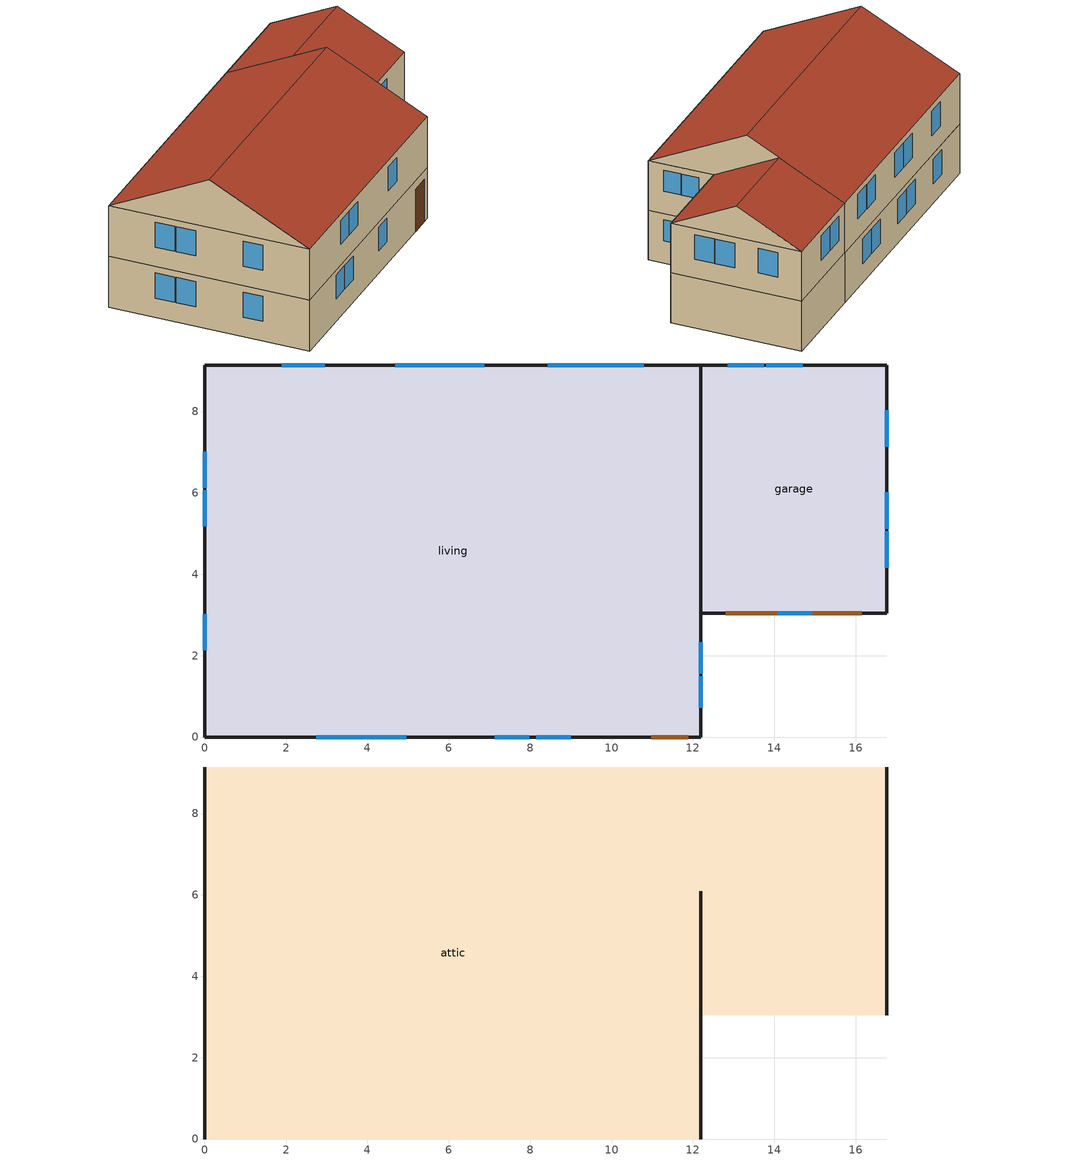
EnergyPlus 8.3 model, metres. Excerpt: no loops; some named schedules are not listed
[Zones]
garage
 floor ground (GrndUninsUnfinGrgFloor): 16.76,9.14 16.76,3.05 12.19,3.05 12.19,9.14 z0
 wall outside (ExtUninsUnfinWall): 16.76,3.05 16.76,9.14 12.19,9.14 12.19,3.05 16.76,3.05 z0:2.44
 door (GarageDoors): 12.8,3.05 16.15,3.05 z0:2.13
living
 floor to garage (UnfinInsFinFloor): 16.76,9.14 16.76,3.05 12.19,3.05 12.19,9.14 z2.44
 floor adiabatic (FinUninsFinFloor): 12.19,9.14 12.19,0 0,0 0,9.14 z2.44
 floor ground (Slab): 12.19,9.14 12.19,0 0,0 0,9.14 z0
 wall outside (ExtInsFinWall): 12.19,9.14 0,9.14 0,0 12.19,0 12.19,3.05 16.76,3.05 16.76,9.14 12.19,9.14 z2.44:4.88; 0,9.14 0,0 12.19,0 12.19,3.05 12.19,9.14 0,9.14 z0:2.44
 window (Sub Surface 26-Glass): 10.79,9.14 9.88,9.14 z3.38:4.57
 window (Sub Surface 27-Glass): 9.82,9.14 8.93,9.14 z3.38:4.57
 window (Sub Surface 28-Glass): 6.86,9.14 5.97,9.14 z3.38:4.57
 window (Sub Surface 29-Glass): 5.91,9.14 5.01,9.14 z3.38:4.57
 window (Sub Surface 30-Glass): 2.95,9.14 2.06,9.14 z3.38:4.57
 window (Sub Surface 14-Glass): 0,7.02 0,6.13 z0.93:2.13
 window (Sub Surface 15-Glass): 0,6.07 0,5.19 z0.93:2.13
 window (Sub Surface 16-Glass): 0,3.01 0,2.13 z0.93:2.13
 window (Sub Surface 21-Glass): 16.76,4.16 16.76,5.06 z3.37:4.57
 window (Sub Surface 22-Glass): 16.76,5.12 16.76,6.02 z3.37:4.57
 window (Sub Surface 23-Glass): 16.76,7.13 16.76,8.03 z3.37:4.57
 window (Sub Surface 24-Glass): 14.7,9.14 13.81,9.14 z3.38:4.57
 window (Sub Surface 25-Glass): 13.75,9.14 12.85,9.14 z3.38:4.57
 window (Sub Surface 9-Glass): 14.08,3.05 14.93,3.05 z3.44:4.57
 window (Sub Surface 32-Glass): 2.79,9.14 1.89,9.14 z0.93:2.13
 window (Sub Surface 33-Glass): 5.58,9.14 4.68,9.14 z0.93:2.13
 window (Sub Surface 34-Glass): 6.55,9.14 5.64,9.14 z0.93:2.13
 window (Sub Surface 35-Glass): 9.34,9.14 8.43,9.14 z0.93:2.13
 window (Sub Surface 36-Glass): 10.3,9.14 9.4,9.14 z0.93:2.13
 window (Sub Surface 10-Glass): 12.19,0.71 12.19,1.49 z3.53:4.57
 window (Sub Surface 18-Glass): 12.19,1.55 12.19,2.33 z3.53:4.57
 window (Sub Surface 19-Glass): 12.19,0.71 12.19,1.49 z1.1:2.13
 window (Sub Surface 20-Glass): 12.19,1.55 12.19,2.33 z1.1:2.13
 window (Sub Surface 3-Glass): 2.74,0 3.59,0 z1.08:2.21
 window (Sub Surface 4-Glass): 3.65,0 4.5,0 z1.08:2.21
 window (Sub Surface 5-Glass): 7.13,0 7.98,0 z1.08:2.21
 window (Sub Surface 11-Glass): 0,7.02 0,6.13 z3.37:4.57
 window (Sub Surface 12-Glass): 0,6.07 0,5.19 z3.37:4.57
 window (Sub Surface 13-Glass): 0,3.01 0,2.13 z3.37:4.57
 window (Sub Surface 6-Glass): 3.2,0 4.04,0 z3.44:4.57
 window (Sub Surface 7-Glass): 4.1,0 4.95,0 z3.44:4.57
 window (Sub Surface 8-Glass): 8.15,0 9,0 z3.44:4.57
 door (LivingDoors): 10.97,0 11.89,0 z0:2.03
 ceiling adiabatic (RevFinUninsFinFloor): 12.19,0 12.19,9.14 0,9.14 0,0 z2.44
attic
 floor to living (FinInsUnfinUAFloor): 12.19,9.14 12.19,0 0,0 0,9.14 z4.88; 16.76,9.14 16.76,3.05 12.19,3.05 12.19,9.14 z4.88
 wall outside (ExtUninsUnfinWall): 12.19,4.57,7.16 12.19,0,4.88 12.19,3.05,4.88 12.19,6.1,6.4; 0,4.57,7.16 0,9.14,4.88 0,0,4.88; 16.76,6.1,6.4 16.76,3.05,4.88 16.76,9.14,4.88
 roof outside (UnfinInsExtRoof): 12.19,4.57,7.16 12.19,9.14,4.88 0,9.14,4.88 0,4.57,7.16; 0,4.57,7.16 0,0,4.88 12.19,0,4.88 12.19,4.57,7.16; 16.76,6.1,6.4 16.76,9.14,4.88 12.19,9.14,4.88 12.19,6.1,6.4; 12.19,6.1,6.4 12.19,3.05,4.88 16.76,3.05,4.88 16.76,6.1,6.4
[Building]
simple residential geometry
[Site:Location]
Site 1: Latitude {deg}=39.74; Longitude {deg}=-105.18; Time Zone {hr}=-7; Elevation {m}=1829
[Site:WaterMainsTemperature]
Calculation Method=Correlation; Annual Average Outdoor Air Temperature {C}=9.76111; Maximum Difference In Monthly Average Outdoor Air Temperatures {deltaC}=22.8111
[SizingPeriod:DesignDay] Month=7; Day of Month=21; Day Type=SummerDesignDay; Daily Dry-Bulb Temperature Range {deltaC}=15.2; Dry-Bulb Temperature Range Modifier Type=DefaultMultipliers; Barometric Pressure {Pa}=81198; Wind Speed {m/s}=4.9; Wind Direction {deg}=0; Rain Indicator=No; Snow Indicator=No; Daylight Saving Time Indicator=No; Solar Model Indicator=ASHRAETau; ASHRAE Clear Sky Optical Depth for Beam Irradiance (taub)=0.424; ASHRAE Clear Sky Optical Depth for Diffuse Irradiance (taud)=2.025
Name | Maximum Dry-Bulb Temperature {C} | Humidity Condition Type | Wetbulb or DewPoint at Maximum Dry-Bulb {C} | Enthalpy at Maximum Dry-Bulb {J/kg}
Denver Centennial  Golden   N Ann Clg .4% Condns DB=>MWB | 33 | Wetbulb | 15.7
Denver Centennial  Golden   N Ann Clg .4% Condns DP=>MDB | 20.2 | Dewpoint | 16.1
Denver Centennial  Golden   N Ann Clg .4% Condns Enth=>MDB | 27.3 | Enthalpy |  | 59700
Denver Centennial  Golden   N Ann Clg .4% Condns WB=>MDB | 27.3 | Wetbulb | 18.4
[Material]
Name | Roughness | Thickness {m} | Conductivity {W/m-K} | Density {kg/m3} | Specific Heat {J/kg-K} | Thermal Absorptance | Solar Absorptance | Visible Absorptance
AddforCTFCalc; Plywood-3_4in; Plywood-3_4in 1; Plywood-3_4in 2 | Rough | 0.01905 | 0.11544 | 512.591 | 1214.172 | 0.9 | 0.7 | 0.7
CarpetBareLayer; CarpetBareLayer 1 | Rough | 0.0127 | 0.0433377 | 54.4628 | 1339.776 | 0.9 | 0.9 | 0.7
Concrete-4in | Rough | 0.1016 | 1.3112 | 2242.58 | 837.36 | 0.9 | 0.7 | 0.7
DoorMaterial; GarageDoorMaterial | Smooth | 0.0633984 | 0.0873133 | 512.591 | 1214.172 | 0.9 | 0.7 | 0.7
ExteriorFinish | Rough | 0.009525 | 0.0901424 | 177.805 | 1046.7 | 0.9 | 0.3 | 0.3
FloorMass; FloorMass 1 | Rough | 0.015875 | 0.11544 | 544.628 | 1214.172 | 0.9 | 0.6 | 0.7
GarageFurnitureMaterial | Rough | 0.1524 | 0.11544 | 640.739 | 1214.172 | 0.9 | 0.7 | 0.7
GypsumBoard-Ceiling; GypsumBoard-Ceiling 1 | Rough | 0.0127 | 0.160266 | 800.923 | 837.36 | 0.9 | 0.3 | 0.1
GypsumBoard-ExtWall; PartitionWallMass 1 | Rough | 0.0127 | 0.160266 | 800.923 | 837.36 | 0.9 | 0.5 | 0.1
IntFloorIns | Rough | 0.1397 | 1.90462 | 106.355 | 1151.63 | 0.9 | 0.7 | 0.7
LivingFurnitureMaterial | Rough | 0.1524 | 0.11544 | 640.739 | 1214.172 | 0.9 | 0.6 | 0.1
Mat-Fic-Slab | Rough | 0.0254 | 0.0217519 | 40.0462 | 1214.172 | 0.9 | 0.7 | 0.7
Plywood-1_2in; Plywood-1_2in 1 | Rough | 0.0127 | 0.11544 | 512.591 | 1214.172 | 0.9 | 0.7 | 0.7
RoofingMaterial | Rough | 0.0094488 | 0.162689 | 1121.29 | 1465.38 | 0.91 | 0.85 | 0.85
SlabCarpetBareEquivalentMaterial | Rough | 0.0254 | 0.0866804 | 40.0462 | 1214.172 | 0.9 | 0.6 | 0.7
SlabMass | Rough | 0.1016 | 1.31247 | 2242.58 | 837.36 | 0.9 | 0.6 | 0.7
SlabSoil-12in; Soil-12in | Rough | 0.3048 | 1.73073 | 1842.12 | 418.68 | 0.9 | 0.7 | 0.7
StudandAirFloor | Rough | 0.0889 | 0.448724 | 67.468 | 1211.59 | 0.9 | 0.7 | 0.7
StudandAirWall; StudandAirWall 1 | Rough | 0.0889 | 0.4425 | 48.9212 | 1210.47 | 0.9 | 0.7 | 0.7
StudandCavity | Rough | 0.0889 | 0.338232 | 128.864 | 1213.01 | 0.9 | 0.7 | 0.7
UARoofIns | Rough | 0.18415 | 9.5252 | 36.7699 | 1209.11 | 0.9 | 0.7 | 0.7
[Material:NoMass]
Adiabatic: Roughness=Rough; Thermal Resistance {m2-K/W}=176.11; Thermal Absorptance=0.9; Solar Absorptance=0.7; Visible Absorptance=0.7
[WindowMaterial:Shade]
CoolingShade: Solar Transmittance=0.999; Solar Reflectance=0.00099; Visible Transmittance=0.999; Visible Reflectance=0.00099; Infrared Hemispherical Emissivity=1e-005; Infrared Transmittance=0.999; Thickness {m}=0.0001; Conductivity {W/m-K}=10000; Shade to Glass Distance {m}=0.001; Top Opening Multiplier=0; Bottom Opening Multiplier=0; Left-Side Opening Multiplier=0; Right-Side Opening Multiplier=0; Airflow Permeability=0
[WindowMaterial:SimpleGlazingSystem] U-Factor {W/m2-K}=2.15774; Solar Heat Gain Coefficient=0.308
Sub Surface 10-Win; Sub Surface 11-Win; Sub Surface 12-Win; Sub Surface 13-Win; Sub Surface 14-Win; Sub Surface 15-Win; Sub Surface 16-Win; Sub Surface 18-Win; Sub Surface 19-Win; Sub Surface 20-Win; Sub Surface 21-Win; Sub Surface 22-Win; Sub Surface 23-Win; Sub Surface 24-Win; Sub Surface 25-Win; Sub Surface 26-Win; Sub Surface 27-Win; Sub Surface 28-Win; Sub Surface 29-Win; Sub Surface 3-Win; Sub Surface 30-Win; Sub Surface 32-Win; Sub Surface 33-Win; Sub Surface 34-Win; Sub Surface 35-Win; Sub Surface 36-Win; Sub Surface 4-Win; Sub Surface 5-Win; Sub Surface 6-Win; Sub Surface 7-Win; Sub Surface 8-Win; Sub Surface 9-Win
[WindowProperty:ShadingControl]
WindowShadingControl: Shading Type=InteriorShade; Shading Control Type=OnIfScheduleAllows; Schedule=WindowShadingSchedule; Shading Control Is Scheduled=Yes; Glare Control Is Active=No; Shading Device Material=CoolingShade
[Construction]
ExtInsFinWall: ExteriorFinish, Plywood-1_2in, StudandCavity, GypsumBoard-ExtWall
ExtUninsUnfinWall: ExteriorFinish, Plywood-1_2in 1, StudandAirWall
FinInsUnfinUAFloor: GypsumBoard-Ceiling, AddforCTFCalc
FinUninsFinFloor: GypsumBoard-Ceiling 1, StudandAirFloor, Plywood-3_4in 2, FloorMass 1, CarpetBareLayer 1
FinUninsFinWall: PartitionWallMass 1, StudandAirWall 1, PartitionWallMass 1
GarageDoors: GarageDoorMaterial
GarageFurniture: GarageFurnitureMaterial
GrndUninsUnfinGrgFloor: Adiabatic, Soil-12in, Concrete-4in
LivingDoors: DoorMaterial
LivingFurniture: LivingFurnitureMaterial
RevFinUninsFinFloor: CarpetBareLayer 1, FloorMass 1, Plywood-3_4in 2, StudandAirFloor, GypsumBoard-Ceiling 1
Slab: Mat-Fic-Slab, SlabSoil-12in, SlabMass, SlabCarpetBareEquivalentMaterial
Sub Surface 10-Glass: Sub Surface 10-Win
Sub Surface 11-Glass: Sub Surface 11-Win
Sub Surface 12-Glass: Sub Surface 12-Win
Sub Surface 13-Glass: Sub Surface 13-Win
Sub Surface 14-Glass: Sub Surface 14-Win
Sub Surface 15-Glass: Sub Surface 15-Win
Sub Surface 16-Glass: Sub Surface 16-Win
Sub Surface 18-Glass: Sub Surface 18-Win
Sub Surface 19-Glass: Sub Surface 19-Win
Sub Surface 20-Glass: Sub Surface 20-Win
Sub Surface 21-Glass: Sub Surface 21-Win
Sub Surface 22-Glass: Sub Surface 22-Win
Sub Surface 23-Glass: Sub Surface 23-Win
Sub Surface 24-Glass: Sub Surface 24-Win
Sub Surface 25-Glass: Sub Surface 25-Win
Sub Surface 26-Glass: Sub Surface 26-Win
Sub Surface 27-Glass: Sub Surface 27-Win
Sub Surface 28-Glass: Sub Surface 28-Win
Sub Surface 29-Glass: Sub Surface 29-Win
Sub Surface 3-Glass: Sub Surface 3-Win
Sub Surface 30-Glass: Sub Surface 30-Win
Sub Surface 32-Glass: Sub Surface 32-Win
Sub Surface 33-Glass: Sub Surface 33-Win
Sub Surface 34-Glass: Sub Surface 34-Win
Sub Surface 35-Glass: Sub Surface 35-Win
Sub Surface 36-Glass: Sub Surface 36-Win
Sub Surface 4-Glass: Sub Surface 4-Win
Sub Surface 5-Glass: Sub Surface 5-Win
Sub Surface 6-Glass: Sub Surface 6-Win
Sub Surface 7-Glass: Sub Surface 7-Win
Sub Surface 8-Glass: Sub Surface 8-Win
Sub Surface 9-Glass: Sub Surface 9-Win
UnfinInsExtRoof: RoofingMaterial, Plywood-3_4in, UARoofIns
UnfinInsFinFloor: IntFloorIns, Plywood-3_4in 1, FloorMass, CarpetBareLayer
[Zone]
Name | Part of Total Floor Area
attic; living | Yes
garage
[OtherEquipment] Zone or ZoneList=living; Design Level Calculation Method=EquipmentLevel
Name | Schedule | Design Level {W} | Fraction Latent
baths internal gains | baths internal gains | 15.5553 | 0
pump internal gains | Pump flat load schedule | 0
showers internal gains | showers internal gains | 142.983 | 0.487197
sinks internal gains | sinks internal gains | 28.5215 | 0.31222
[AvailabilityManager:Scheduled]
Central Air System Availability Manager: Schedule=Always On Discrete
[InternalMass]
Name | Construction | Zone | Surface Area {m2}
first floor garage GarageSpaceFurniture | GarageFurniture | garage | 2.78709
Space 2 LivingPartition | FinUninsFinWall | living | 9.2903e-05
Space 2 LivingSpaceFurniture | LivingFurniture | living | 44.5935
[Exterior:Lights]
residential_exterior_lighting: Schedule=Int_lighting_annual_schedule 1; Design Level {W}=182.444
[Schedule:Day:Interval]
Pump flat load schedule: No, 24:00, 1
[Schedule:Year]
baths internal gains: Schedule:Week:Daily {880e931e-8337-4f75-81ad-e14c7563a5fa}, 1, 1, 1, 28, Schedule:Week:Daily {58696c84-e8cb-4a0b-b5d5-74110d8afb4a}, 1, 29, 2, 4, Schedule:Week:Daily {e5e2bb9f-7584-4ad9-8916-548c8f20cdb3}, 2, 5, 2, 25, Schedule:Week:Daily {fd92367c-56a3-48fc-ac63-416bcc1844b5}, 2, 26, 3, 4, Schedule:Week:Daily {d1f7ef07-7868-41c7-8b3b-375ea5bb23ff}, 3, 5, 3, 25, Schedule:Week:Daily {2e0e918f-f288-4352-b89b-654903539fce}, 3, 26, 4, 1, Schedule:Week:Daily {ba5b4f15-e662-4e21-9d24-3f6da1db6270}, 4, 2, 4, 29, Schedule:Week:Daily {27369600-231b-4c36-892b-1bbe62be1ff1}, 4, 30, 5, 6, Schedule:Week:Daily {530e92c9-6170-4c5d-85ba-4efa6178590d}, 5, 7, 5, 27, Schedule:Week:Daily {b6715858-0477-4748-9205-96195efbc363}, 5, 28, 6, 3, Schedule:Week:Daily {a37a36d4-fccf-40c2-93ea-fb253ce08434}, 6, 4, 6, 24, Schedule:Week:Daily {f0f3d7b0-8b6a-4b0b-8c70-31ea30bc9393}, 6, 25, 7, 1, Schedule:Week:Daily {7874ec51-fd98-44ba-9362-49d6bbdb60dd}, 7, 2, 7, 29, Schedule:Week:Daily {628c1765-bd99-4a28-b3fa-a4d62e2830da}, 7, 30, 8, 5, Schedule:Week:Daily {7364898a-608c-493f-ade4-9413d9b6ec44}, 8, 6, 8, 26, Schedule:Week:Daily {3655d57b-d693-45b3-8064-445279f0401b}, 8, 27, 9, 2, Schedule:Week:Daily {af8672fb-1192-4e82-9ba7-e411e6690201}, 9, 3, 9, 30, Schedule:Week:Daily {a00ac305-60ac-4ddf-83f0-6b3f09961356}, 10, 1, 10, 28, Schedule:Week:Daily {cdb656d9-fc10-4be9-aaa3-812b85e65d1c}, 10, 29, 11, 4, Schedule:Week:Daily {fde7066f-6829-4862-80ed-df085d9ba2c7}, 11, 5, 11, 25, Schedule:Week:Daily {77d47d23-d9a3-4cbe-94aa-e294d5749089}, 11, 26, 12, 2, Schedule:Week:Daily {70ac4c10-131e-4a4d-aa9f-9e4a9f708ea0}, 12, 3, 12, 31
Pump flat load schedule: Schedule:Week:Daily {ea3662c0-e484-4c4e-889d-667a3330807b}, 1, 1, 12, 31
showers internal gains: Schedule:Week:Daily {32b7b0c3-8488-4f2a-9c92-23f4c4e83203}, 1, 1, 1, 28, Schedule:Week:Daily {9bf0843c-6898-424e-9aee-4a6830d1e079}, 1, 29, 2, 4, Schedule:Week:Daily {7ed27d4d-9857-485d-b2ee-bf5c275d9344}, 2, 5, 2, 25, Schedule:Week:Daily {5dc39070-65ef-4396-beea-fa54b1ea2b04}, 2, 26, 3, 4, Schedule:Week:Daily {550feb2b-2fdc-42bb-8551-1b8e35f4db09}, 3, 5, 3, 25, Schedule:Week:Daily {d25d202f-82a3-4efe-83af-5b48453e5071}, 3, 26, 4, 1, Schedule:Week:Daily {17295edb-b0ca-4c09-9c3a-c5c031baf38d}, 4, 2, 4, 29, Schedule:Week:Daily {e2c10f80-28a0-4845-b278-6f2b83b88568}, 4, 30, 5, 6, Schedule:Week:Daily {a9786179-0a24-485d-a641-5bb3e0052eb0}, 5, 7, 5, 27, Schedule:Week:Daily {11035970-1f03-4b57-bcd4-f2cb7a9f5d25}, 5, 28, 6, 3, Schedule:Week:Daily {f929f076-6306-413d-8048-23bf09248721}, 6, 4, 6, 24, Schedule:Week:Daily {b7987f56-c9a8-4a2a-a9a5-78063dbbfdd9}, 6, 25, 7, 1, Schedule:Week:Daily {207b5401-34f9-4bd4-989a-48c9457df6f2}, 7, 2, 7, 29, Schedule:Week:Daily {a7ff26bb-616a-49a4-b1c6-8e7b9eb4a4ff}, 7, 30, 8, 5, Schedule:Week:Daily {ef2e6810-77e7-4706-ab18-de12db2ed668}, 8, 6, 8, 26, Schedule:Week:Daily {6302b0f3-a33b-47e3-b2c0-1ff62387571d}, 8, 27, 9, 2, Schedule:Week:Daily {f88c2deb-2742-4665-8e31-733d4b3e7306}, 9, 3, 9, 30, Schedule:Week:Daily {52c2528e-6648-4d19-abe7-c6ee0325d197}, 10, 1, 10, 28, Schedule:Week:Daily {da062d7c-92c0-4801-8bf7-e23c63addccb}, 10, 29, 11, 4, Schedule:Week:Daily {d8bb001f-e9b5-4660-9878-4882518fa5e3}, 11, 5, 11, 25, Schedule:Week:Daily {4e5531d3-f996-4f36-8f07-fb2fe02f66b4}, 11, 26, 12, 2, Schedule:Week:Daily {3b8b99ff-250c-48ed-bd35-fe8b258d0579}, 12, 3, 12, 31
sinks internal gains: Schedule:Week:Daily {815ecaa2-b182-4265-b9f7-0f1a8a99abc3}, 1, 1, 1, 28, Schedule:Week:Daily {d76a7883-52cb-4d89-96d7-dbdbd7e5d1f5}, 1, 29, 2, 4, Schedule:Week:Daily {85f96d68-06ab-4578-bc5f-f7c3c8e0e3e2}, 2, 5, 2, 25, Schedule:Week:Daily {17c8d696-4caa-4964-a9bc-92b363588bb2}, 2, 26, 3, 4, Schedule:Week:Daily {24c95b94-146b-44e5-a016-aa47bce6e5e8}, 3, 5, 3, 25, Schedule:Week:Daily {b08daf6c-5cbe-4bb9-9c9e-5c498a236f4e}, 3, 26, 4, 1, Schedule:Week:Daily {d84d076b-715c-4d3d-8ab2-498708561b74}, 4, 2, 4, 29, Schedule:Week:Daily {f370f5c4-2963-4f74-8eef-ad043f79da86}, 4, 30, 5, 6, Schedule:Week:Daily {7911d1d2-14c2-47ec-8035-81b7f8935644}, 5, 7, 5, 27, Schedule:Week:Daily {4ef9e45d-a421-475d-a7f2-96f8f39e349a}, 5, 28, 6, 3, Schedule:Week:Daily {1f818352-9887-4494-bc82-b860d606a620}, 6, 4, 6, 24, Schedule:Week:Daily {bc6554a0-5481-4210-8f7f-efcfbdfb12fc}, 6, 25, 7, 1, Schedule:Week:Daily {d3d16864-9a8f-4e17-9eeb-2c5930738b43}, 7, 2, 7, 29, Schedule:Week:Daily {3fa13cce-8f44-4085-b19e-b80ab58e43bc}, 7, 30, 8, 5, Schedule:Week:Daily {a2174246-c31c-4922-8b3e-406c699ed282}, 8, 6, 8, 26, Schedule:Week:Daily {07b5ce45-46bf-49c3-99b2-0f1feec9075e}, 8, 27, 9, 2, Schedule:Week:Daily {0a708228-b860-42f7-bb73-51f20bc86efe}, 9, 3, 9, 30, Schedule:Week:Daily {ee834391-f4b5-4104-a1c7-44de9dc3df1c}, 10, 1, 10, 28, Schedule:Week:Daily {10e63ddf-e12f-4355-8ff3-f11edf372fe6}, 10, 29, 11, 4, Schedule:Week:Daily {91d7c205-b3fb-4466-b5d2-3cf434d67ef6}, 11, 5, 11, 25, Schedule:Week:Daily {f37801c2-e2c9-4977-865b-cc1d998366bd}, 11, 26, 12, 2, Schedule:Week:Daily {882cc869-88d9-4db0-ab95-13dba19e847d}, 12, 3, 12, 31
WindowShadingSchedule: Schedule:Week:Daily {e3e5f71d-4c03-4e61-bc66-c1937c89d4ea}, 1, 1, 1, 28, Schedule:Week:Daily {b082f576-3fd9-4deb-ac3a-f8b7a779ce45}, 1, 29, 2, 4, Schedule:Week:Daily {1275f557-4777-4603-9161-88bb2df2960d}, 2, 5, 2, 25, Schedule:Week:Daily {5a1b4870-b4ea-4813-86c8-5797a03f2bd7}, 2, 26, 3, 4, Schedule:Week:Daily {c6f1cc73-1692-4bf4-8f38-956485de41ba}, 3, 5, 3, 25, Schedule:Week:Daily {16d8eabf-ae9c-40d1-abd0-91bf12a9b091}, 3, 26, 4, 1, Schedule:Week:Daily {3b991811-600f-4750-ad00-8c28888764d0}, 4, 2, 4, 29, Schedule:Week:Daily {9ccf556e-7be4-4004-8493-a153e0ac578c}, 4, 30, 5, 6, Schedule:Week:Daily {9d004eee-d11f-4690-bf55-3ca7832e5af9}, 5, 7, 5, 27, Schedule:Week:Daily {0246103d-4518-42b6-ae9e-a691f8a9e685}, 5, 28, 6, 3, Schedule:Week:Daily {28562bb0-68cd-41ab-a2eb-41bd14ed8b54}, 6, 4, 6, 24, Schedule:Week:Daily {4a18ff4d-c68a-4ec2-be6e-e36811b85390}, 6, 25, 7, 1, Schedule:Week:Daily {82141b28-1a5d-415a-a5b6-388e01dea018}, 7, 2, 7, 29, Schedule:Week:Daily {1db63a94-1dda-4dc0-b48e-ebbdc9b3d02c}, 7, 30, 8, 5, Schedule:Week:Daily {22d9a410-3444-4975-856e-9f5fa719dd3e}, 8, 6, 8, 26, Schedule:Week:Daily {efa7fd6a-7f00-4737-a846-da4ef59c6f1f}, 8, 27, 9, 2, Schedule:Week:Daily {7d417cce-d0f0-4f14-abd0-e5d5cd9c2f38}, 9, 3, 9, 30, Schedule:Week:Daily {e13886f8-19af-4c4d-9e5a-3b963e731c2f}, 10, 1, 10, 28, Schedule:Week:Daily {033d5f16-5da1-47f2-b52b-ec6e67486dd7}, 10, 29, 11, 4, Schedule:Week:Daily {1885f6c6-89e1-4549-87c6-f8db774f9af6}, 11, 5, 11, 25, Schedule:Week:Daily {59646e22-eade-426f-b68f-bba8b2a42fbb}, 11, 26, 12, 2, Schedule:Week:Daily {e63e98af-538e-4f99-8c86-fda3aff49f01}, 12, 3, 12, 31
